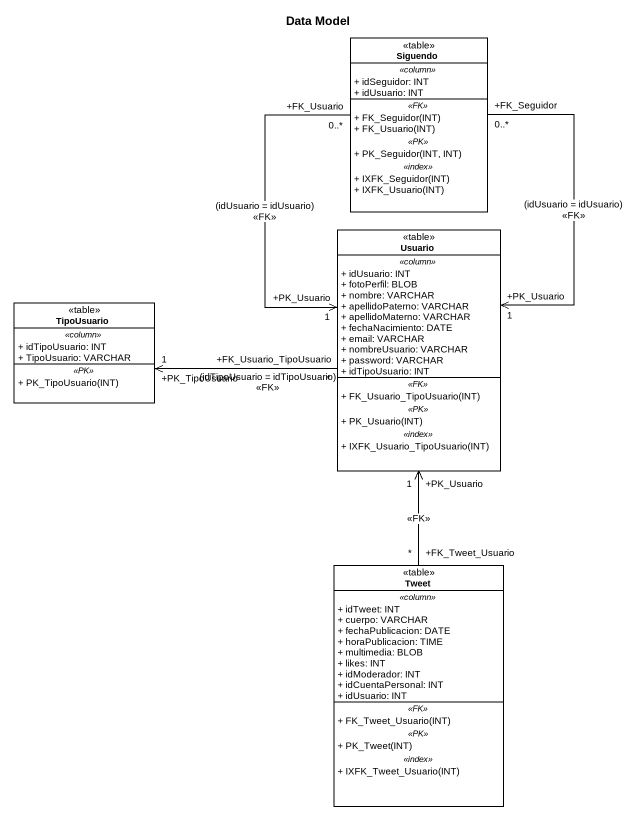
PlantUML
@startuml
title Data Model
hide circle
hide empty members
skinparam classAttributeIconSize 0
class Siguendo <<table>> {
  .. <<column>> ..
  + idSeguidor: INT
  + idUsuario: INT
  .. <<FK>> ..
  + FK_Seguidor(INT)
  + FK_Usuario(INT)
  .. <<PK>> ..
  + PK_Seguidor(INT, INT)
  .. <<index>> ..
  + IXFK_Seguidor(INT)
  + IXFK_Usuario(INT)
}
class Usuario <<table>> {
  .. <<column>> ..
  + idUsuario: INT
  + fotoPerfil: BLOB
  + nombre: VARCHAR
  + apellidoPaterno: VARCHAR
  + apellidoMaterno: VARCHAR
  + fechaNacimiento: DATE
  + email: VARCHAR
  + nombreUsuario: VARCHAR
  + password: VARCHAR
  + idTipoUsuario: INT
  .. <<FK>> ..
  + FK_Usuario_TipoUsuario(INT)
  .. <<PK>> ..
  + PK_Usuario(INT)
  .. <<index>> ..
  + IXFK_Usuario_TipoUsuario(INT)
}
class TipoUsuario <<table>> {
  .. <<column>> ..
  + idTipoUsuario: INT
  + TipoUsuario: VARCHAR
  .. <<PK>> ..
  + PK_TipoUsuario(INT)
}
class Tweet <<table>> {
  .. <<column>> ..
  + idTweet: INT
  + cuerpo: VARCHAR
  + fechaPublicacion: DATE
  + horaPublicacion: TIME
  + multimedia: BLOB
  + likes: INT
  + idModerador: INT
  + idCuentaPersonal: INT
  + idUsuario: INT
  .. <<FK>> ..
  + FK_Tweet_Usuario(INT)
  .. <<PK>> ..
  + PK_Tweet(INT)
  .. <<index>> ..
  + IXFK_Tweet_Usuario(INT)
}
Siguendo "+FK_Usuario\n0..*" --> "+PK_Usuario\n1" Usuario : (idUsuario = idUsuario)\n<<FK>>
Siguendo "+FK_Seguidor\n0..*" --> "+PK_Usuario\n1" Usuario : (idUsuario = idUsuario)\n<<FK>>
Usuario "+FK_Usuario_TipoUsuario\n*" -left-> "+PK_TipoUsuario\n1" TipoUsuario : (idTipoUsuario = idTipoUsuario)\n<<FK>>
Tweet "+FK_Tweet_Usuario\n*" -up-> "+PK_Usuario\n1" Usuario : <<FK>>
@enduml
